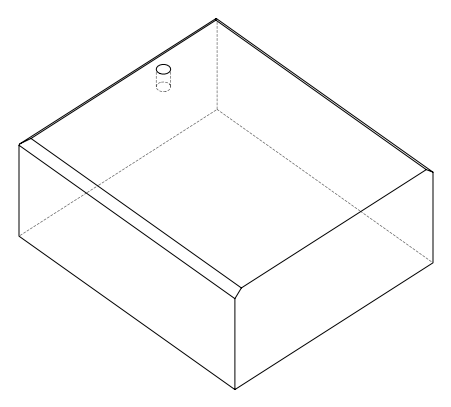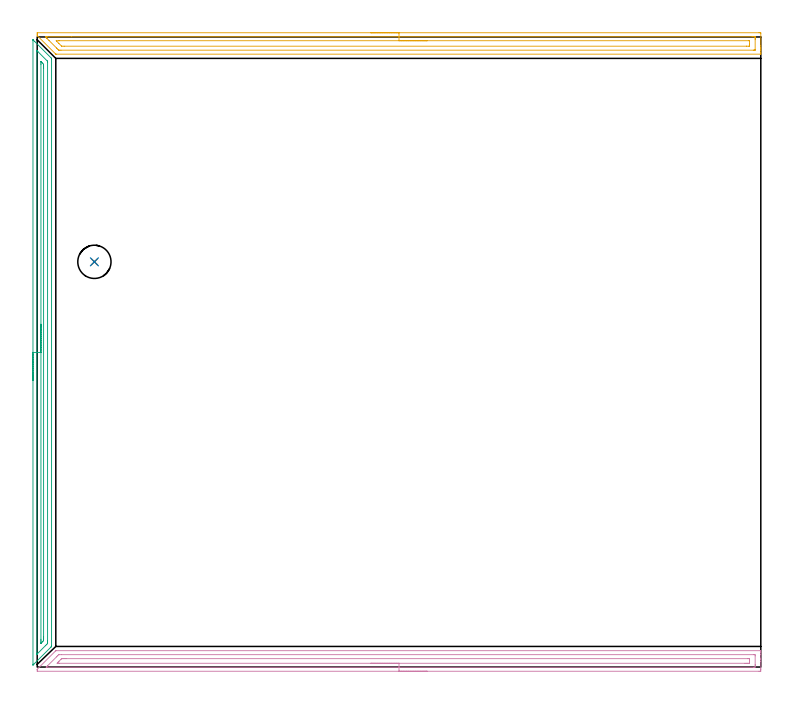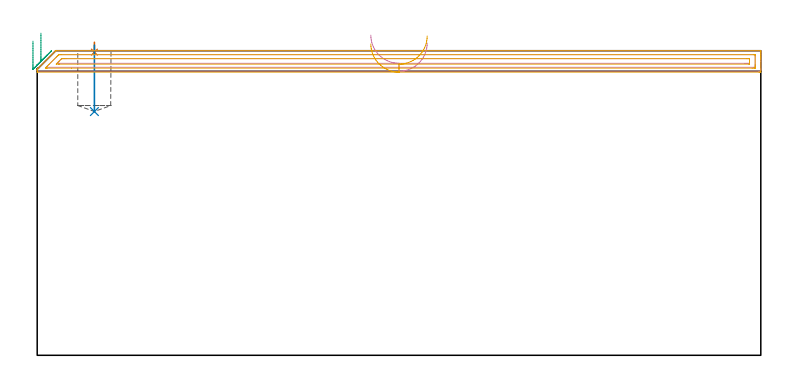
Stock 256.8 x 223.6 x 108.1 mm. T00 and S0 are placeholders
(PLAN: 5 operations, 2 tool changes, 18.1 min)
(1 SPOT_DRILL | STEP1POCKET | NXT0321_9005460120000 | 0.03 min | 1 mm3)
(2 DRILL_BLIND_HOLE_INTO_CENTER | STEP1POCKET | NXT0301_089 | 0.1 min | 2201 mm3)
(3 AREA_MILL | FG_CHAMFER_SURFACE | UGT0205_001 | 5.35 min | 4867 mm3)
(4 AREA_MILL_1 | FG_CHAMFER_SURFACE_1 | UGT0205_001 | 6.29 min | 6739 mm3)
(5 AREA_MILL_2 | FG_CHAMFER_SURFACE_2 | UGT0205_001 | 6.31 min | 7302 mm3)
(TOOL NXT0321_9005460120000 | NC Spot Drill, 142deg, 12mm, Carbide, Uncoated | D12 PA142 FL30 Z2)
(TOOL NXT0301_089 | Carbide Drill 11.8mm [860.1-1180-035A1-MM 2214] | D11.8 PA140 FL55 Z2)
(TOOL UGT0205_001 | Chamfer Mill 20 x 3 x 45 deg. | D20 FL50 Z2)
(OP 1 SPOT_DRILL)
G17 G21 G94 G90
T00 M6
G54
G17 G0 G90 X20.3 Y143.8 S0 M3
G43 Z118.1 H0
G94 G81 G98 Z107.592 F250. R111.1
G80
M5
M2
(OP 2 DRILL_BLIND_HOLE_INTO_CENTER)
G17 G21 G94 G90
T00 M6
G54
G17 G0 G90 X20.3 Y143.8 S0 M3
G43 Z118.1 H1
G94 G81 G98 Z86.5 F250. R110.1
G80
M5
M2
(OP 3 AREA_MILL)
G17 G21 G94 G90
T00 M6
G54
G17 G0 G90 X-1.5 Y101.65 S1061 M3
G43 Z118.1 H0
Z111.5
G94 G1 Y101.688 Z110.628 F250.
Y101.802 Z109.763
Y101.991 Z108.912
Y102.253 Z108.08
Y102.587 Z107.274
Y102.99 Z106.5
Y103.459 Z105.764
Y103.99 Z105.072
Y104.579 Z104.429
Y105.222 Z103.84
Y105.914 Z103.308
Y106.65 Z102.84
Y107.424 Z102.437
Y108.23 Z102.103
Y109.062 Z101.841
Y109.914 Z101.652
Y110.779 Z101.538
Y111.65 Z101.5
Y222.51
X-1.495 Y222.577 Z101.504
X-1.493 Y222.582 Z101.505
X-1.476 Y222.577 Z101.521
X-0.884 Y221.984 Z102.116
X4.976 Y216.124 Z107.975
X5.094 Y216.005 Z108.092
X5.1 Y215.728 Z108.1
Y7.572
X5.094 Y7.295 Z108.092
X4.976 Y7.176 Z107.975
X4.927 Y7.127 Z107.927
X-1.179 Y1.021 Z101.82
X-1.327 Y0.871 Z101.669
X-1.48 Y0.723 Z101.518
X-1.495 Y0.717 Z101.503
X-1.499 Y0.723 Z101.499
X-1.5 Y111.65 Z101.5
X-0.086 Z102.914
Y218.507
X-0.084 Y218.606 Z102.916
X-0.082 Y218.671 Z102.918
X-0.08 Y218.711 Z102.92
X-0.066 Y218.705 Z102.934
X0.013 Y218.631 Z103.013
X0.241 Y218.408 Z103.241
X3.587 Y215.063 Z106.587
X3.643 Y215.004 Z106.643
X3.669 Y214.972 Z106.669
X3.679 Y214.957 Z106.679
X3.681 Y214.933 Z106.681
X3.684 Y214.835 Z106.684
X3.685 Y214.736 Z106.685
X3.686 Y9.26 Z106.686
X3.683 Y8.465 Z106.683
X3.681 Y8.371 Z106.681
X3.678 Y8.34 Z106.678
X3.66 Y8.318 Z106.66
X3.587 Y8.24 Z106.587
X3.254 Y7.905 Z106.254
X2.923 Y7.572 Z105.923
X-0.026 Y4.625 Z102.974
X-0.057 Y4.596 Z102.943
X-0.077 Y4.58 Z102.923
X-0.079 Y4.581 Z102.921
X-0.081 Y4.596 Z102.919
X-0.085 Y4.793 Z102.915
X-0.086 Y4.892 Z102.914
Y111.65
X1.328 Z104.328
X1.329 Y213.941 Z104.329
X1.33 Y214.411 Z104.33
X1.334 Y214.835 Z104.334
X1.336 Y214.853 Z104.336
X1.361 Y214.835 Z104.361
X1.8 Y214.397 Z104.8
X2.253 Y213.941 Z105.253
X2.264 Y213.477 Z105.264
X2.269 Y213.048 Z105.269
X2.271 Y212.577 Z105.271
Y10.675
X2.269 Y10.252 Z105.269
X2.265 Y9.788 Z105.265
X2.253 Y9.359 Z105.253
X2.028 Y9.131 Z105.028
X1.8 Y8.9 Z104.8
X1.583 Y8.683 Z104.583
X1.363 Y8.465 Z104.363
X1.353 Y8.464 Z104.353
X1.336 Y8.465 Z104.336
X1.334 Y8.505 Z104.334
X1.33 Y8.935 Z104.33
X1.329 Y9.359 Z104.329
X1.328 Y9.83 Z104.328
Y111.65
Y112.522 Z104.366
Y113.387 Z104.48
Y114.238 Z104.669
Y115.07 Z104.931
Y115.876 Z105.265
Y116.65 Z105.668
Y117.386 Z106.137
Y118.078 Z106.668
Y118.721 Z107.257
Y119.311 Z107.901
Y119.842 Z108.593
Y120.31 Z109.328
Y120.713 Z110.102
Y121.047 Z110.908
Y121.309 Z111.74
Y121.498 Z112.592
Y121.612 Z113.457
Y121.65 Z114.328
G0 Z118.1
M5
M2
(OP 4 AREA_MILL_1)
G17 G21 G94 G90
T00 M6
G54
G17 G0 G90 X138.4 Y-1.5 S1061 M3
G43 Z118.1 H0
Z110.8
G94 G1 X138.362 Z109.928 F250.
X138.248 Z109.064
X138.059 Z108.212
X137.797 Z107.38
X137.463 Z106.574
X137.06 Z105.8
X136.592 Z105.064
X136.06 Z104.372
X135.471 Z103.729
X134.828 Z103.14
X134.136 Z102.608
X133.4 Z102.14
X132.626 Z101.737
X131.82 Z101.403
X130.988 Z101.141
X130.137 Z100.952
X129.272 Z100.838
X128.4 Z100.8
X0.174
X0.116 Y-1.498 Z100.802
X0. Y-1.491 Z100.805
Y-1.033 Z101.266
Y-0.958 Z101.34
X0.002 Y-0.809 Z101.488
X0.025 Y-0.774 Z101.524
X6.523 Y5.722 Z108.021
X6.606 Y5.799 Z108.084
X6.876 Y5.8 Z108.1
X256.626
X256.79 Y5.797 Z108.088
X256.793 Y5.763 Z108.055
X256.8 Y5.377 Z107.677
Y5.062 Z107.361
Y4.37 Z106.665
Y3.136 Z105.433
Y2.594 Z104.888
Y1.977 Z104.272
Y-0.687 Z101.61
X256.798 Y-0.958 Z101.339
X256.792 Y-1.492 Z100.806
X256.719 Y-1.494 Z100.803
X256.179 Y-1.5 Z100.8
X128.4
Y-0.086 Z102.214
X3.317 Y-0.085 Z102.215
X3.302 Y-0.084 Z102.216
X3.192 Y-0.07 Z102.23
X3.242 Y-0.011 Z102.289
X3.302 Y0.052 Z102.352
X3.686 Y0.436 Z102.736
X6.876 Y3.626 Z105.926
X7.251 Y3.997 Z106.297
X7.632 Y4.37 Z106.67
X7.755 Y4.385 Z106.685
X7.769
X8.647 Y4.386 Z106.686
X254.392 Y4.385 Z106.685
X254.79 Y4.37 Z106.67
X254.799 Y3.966 Z106.266
X254.8 Y0.818 Z103.118
X254.799 Y0.414 Z102.714
X254.79 Y-0.07 Z102.23
X254.408 Y-0.085 Z102.215
X254.392 Y-0.086 Z102.214
X128.4
Y1.328 Z103.628
X7.769 Y1.329 Z103.629
X7.254 Y1.33 Z103.63
X7.166 Y1.332 Z103.632
X7.066 Y1.335 Z103.635
X7.147 Y1.436 Z103.736
X7.409 Y1.706 Z104.006
X7.587 Y1.887 Z104.187
X7.769 Y2.07 Z104.37
X8.479 Y2.777 Z105.077
X8.663 Y2.957 Z105.257
X9.182 Y2.966 Z105.266
X9.557 Y2.969 Z105.269
X10.071 Y2.971 Z105.271
X10.45 Y2.972 Z105.272
X252.225 Y2.971 Z105.271
X252.605 Y2.97 Z105.27
X252.731 Y2.967 Z105.267
X252.774 Y2.965 Z105.265
X252.79 Y2.96 Z105.26
X252.793 Y2.917 Z105.217
X252.797 Y2.788 Z105.088
X252.799 Y2.594 Z104.894
X252.8 Y2.4 Z104.7
X252.798 Y1.706 Z104.006
X252.796 Y1.517 Z103.817
X252.785 Y1.335 Z103.635
X252.605 Y1.333 Z103.633
X252.09 Y1.33 Z103.63
X251.711 Y1.329 Z103.629
X251.198 Y1.328 Z103.628
X128.4
X127.528 Z103.666
X126.664 Z103.78
X125.812 Z103.969
X124.98 Z104.232
X124.174 Z104.565
X123.4 Z104.968
X122.664 Z105.437
X121.972 Z105.968
X121.329 Z106.557
X120.74 Z107.201
X120.209 Z107.893
X119.74 Z108.628
X119.337 Z109.402
X119.003 Z110.208
X118.741 Z111.04
X118.552 Z111.892
X118.438 Z112.757
X118.4 Z113.628
G0 Z118.1
M5
M2
(OP 5 AREA_MILL_2)
G17 G21 G94 G90
T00 M6
G54
G17 G0 G90 X118.4 Y225.1 S1061 M3
G43 Z118.1 H0
Z110.5
G94 G1 X118.438 Z109.628 F250.
X118.552 Z108.764
X118.741 Z107.912
X119.003 Z107.08
X119.337 Z106.274
X119.74 Z105.5
X120.208 Z104.764
X120.74 Z104.072
X121.329 Z103.429
X121.972 Z102.84
X122.664 Z102.308
X123.4 Z101.84
X124.174 Z101.437
X124.98 Z101.103
X125.812 Z100.841
X126.664 Z100.652
X127.528 Z100.538
X128.4 Z100.5
X256.179
X256.499 Y225.098 Z100.501
X256.79 Y225.094 Z100.504
X256.8 Y224.786 Z100.811
Y220.428 Z105.166
Y219.897 Z105.7
Y219.557 Z106.039
Y219.025 Z106.571
Y218.685 Z106.909
Y218.006 Z107.594
Y217.744 Z107.855
X256.798 Y217.621 Z107.971
X256.79 Y217.503 Z108.088
X256.626 Y217.5 Z108.1
X6.876
X6.597 Y217.506 Z108.092
X6.491 Y217.608 Z107.99
X6.468 Y217.631 Z107.967
X0.163 Y223.937 Z101.662
X0.01 Y224.099 Z101.494
X0.001 Y224.253 Z101.34
X0. Y224.589 Z101.01
Y224.979 Z100.621
X0.01 Y225.094 Z100.505
X0.031 Y225.1 Z100.5
X128.4
Y223.686 Z101.914
X253.733
X254.392 Y223.685 Z101.915
X254.63 Y223.683 Z101.917
X254.746 Y223.679 Z101.921
X254.791 Y223.673 Z101.927
X254.793 Y223.648 Z101.952
X254.798 Y223.519 Z102.081
X254.8 Y223.043 Z102.557
Y222.645 Z102.955
X254.799 Y219.16 Z106.44
X254.795 Y219.026 Z106.574
X254.79 Y218.926 Z106.674
X254.721 Y218.921 Z106.679
X254.392 Y218.917 Z106.683
X254.156 Y218.915 Z106.685
X8.427
X7.769 Y218.92 Z106.68
X7.677 Y218.921 Z106.679
X7.627 Y218.935 Z106.665
X7.578 Y218.981 Z106.619
X7.379 Y219.175 Z106.425
X6.993 Y219.557 Z106.043
X6.876 Y219.674 Z105.926
X4.195 Y222.354 Z103.246
X3.507 Y223.043 Z102.557
X3.302 Y223.25 Z102.35
X2.884 Y223.679 Z101.921
X3.302 Y223.683 Z101.917
X3.537 Y223.685 Z101.915
X12.178 Y223.686 Z101.914
X128.4
Y222.272 Z103.328
X252.605 Y222.271 Z103.329
X252.707 Y222.27 Z103.33
X252.774 Y222.267 Z103.333
X252.791 Y222.264 Z103.336
X252.794 Y222.257 Z103.343
X252.797 Y222.235 Z103.365
X252.799 Y222.172 Z103.428
Y221.11 Z104.49
X252.792 Y220.428 Z105.172
X252.79 Y220.34 Z105.26
X252.702 Y220.334 Z105.266
X252.605 Y220.332 Z105.268
X251.814 Y220.329 Z105.271
X251.711 Y220.328 Z105.272
X9.557 Y220.329 Z105.271
X8.758 Y220.336 Z105.264
X8.663 Y220.343 Z105.257
X7.699 Y221.3 Z104.3
X6.876 Y222.124 Z103.476
X6.831 Y222.172 Z103.428
X6.79 Y222.221 Z103.379
X6.755 Y222.266 Z103.334
X6.777 Y222.268 Z103.332
X6.876 Y222.269 Z103.331
X7.667 Y222.271 Z103.329
X7.769 Y222.272 Z103.328
X128.4
X129.272 Z103.367
X130.136 Z103.48
X130.988 Z103.669
X131.82 Z103.932
X132.626 Z104.265
X133.4 Z104.668
X134.136 Z105.137
X134.828 Z105.668
X135.471 Z106.257
X136.06 Z106.901
X136.592 Z107.593
X137.06 Z108.328
X137.463 Z109.102
X137.797 Z109.908
X138.059 Z110.74
X138.248 Z111.592
X138.362 Z112.457
X138.4 Z113.328
G0 Z118.1
M5
M2
